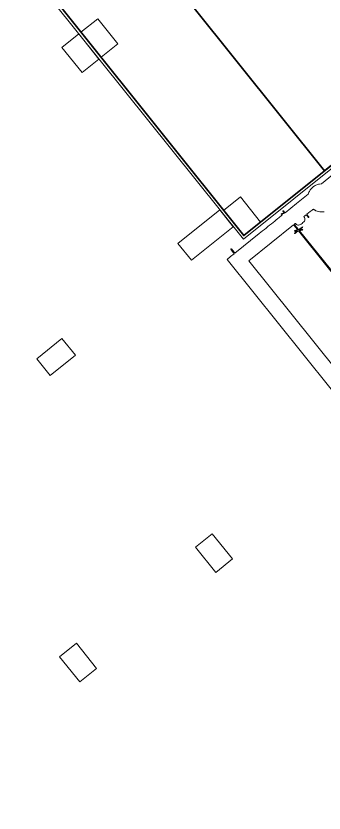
# Model space of a CAD drawing. Header units: metres. Extents: x 7511766 to 7511973, y 4692310 to 4692411.
# Drawn here: x 7511930.28 to 7511936.02, y 4692360.63 to 4692375.47 of the extents above; entities that cross this region are included whole.
import ezdxf

# ---------------------------------------------------------------- set-up
doc = ezdxf.new("R2010")
doc.units = ezdxf.units.M
doc.layers.get('0').update_dxf_attribs({"lineweight": 0})
for name, color, linetype, lineweight, true_color in [('A - Bodrumi -1 Polyline_Pen_No__23', 7, 'Continuous', 0, 0xff6600), ('A - Kati karakteristik polyline_Pen_No__8', 7, 'Continuous', 0, 0xa80f02), ('A - Sutereni Polyline_Pen_No__4', 7, 'Continuous', 0, 0x029e21)]:
    doc.layers.add(name, color=color, linetype=linetype, lineweight=lineweight, true_color=true_color)
for name, color, linetype, lineweight in [('A - Perdhesa Polyine_Pen_No__6', 5, 'Continuous', 0), ('A - Shtyllat_Pen_No__1', 7, 'Continuous', 0), ('ll-cde-shtyllat', 7, 'Continuous', 0)]:
    doc.layers.add(name, color=color, linetype=linetype, lineweight=lineweight)
doc.layers.get('0').freeze()

# ---------------------------------------------------------------- blocks, each defined once
blk = doc.blocks.new('A$C51214811')
for points in [[(1.85, 116.2), (1.85, 105.24), (1.56, 104.71, 0.065452), (1.14, 103.64, 0.062902), (1.02, 102.48, 0.064063), (1.18, 101.35, 0.073024), (1.63, 100.34), (1.85, 100), (1.85, 95.38), (1.85, 90.77), (1.42, 90.77, 0.014068), (1.21, 90.77, 0.058865), (1.09, 90.74, 0.122766), (1.02, 90.7, 0.200296), (1, 90.64, 0.188641), (1.02, 90.59, 0.12648), (1.08, 90.55, 0.063857), (1.2, 90.52, 0.016668), (1.38, 90.52, -0.015671), (1.53, 90.51, -0.02567), (1.65, 90.5, -0.023434), (1.74, 90.48, -0.342127), (1.76, 90.45, -0.111035), (1.75, 90.41, -0.00754), (1.7, 90.31, -0.010506), (1.63, 90.19, -0.007675), (1.55, 90.05, 0.008462), (1.4, 89.79, 0.082221), (1.35, 89.67, 0.306756), (1.38, 89.61, 0.143541), (1.46, 89.59, 0.140065), (1.52, 89.6, 0.048038), (1.59, 89.65, 0.04323), (1.65, 89.73, 0.038085), (1.71, 89.82, -0.767315), (1.79, 89.8, -0.003189), (1.82, 88.42, -0.003051), (1.84, 86.05, -0.000311), (1.84, 80.43), (1.85, 70.81), (0.95, 70.81, 0.003739), (0.42, 70.8, 0.038603), (0.21, 70.78, 0.141275), (0.11, 70.74, 0.263156), (0.08, 70.66, 0.210759), (0.14, 70.58, 0.090295), (0.26, 70.53, 0.03574), (0.49, 70.5, 0.004945), (0.98, 70.49), (1.84, 70.46), (1.86, 69.09), (1.89, 67.72), (129.36, 67.7)], [(443.31, 173.75, -0.000001), (443.33, 190.23, -0.415883)], [(126.08, 72.67), (6.41, 72.67), (6.41, 81.59), (6.41, 90.52), (7.43, 90.52, -0.003108), (7.82, 90.51, -0.00518), (8.15, 90.51, -0.001078), (8.43, 90.5, -0.403284), (8.44, 90.48, -0.118776), (8.44, 90.46, -0.002401), (8.38, 90.35, -0.005535), (8.31, 90.23, -0.003675), (8.23, 90.08, 0.007693), (8.08, 89.8, 0.071345), (8.03, 89.68, 0.277268), (8.06, 89.61, 0.174892), (8.13, 89.59, 0.174943), (8.19, 89.61, 0.032609), (8.26, 89.68, 0.031428), (8.35, 89.78, 0.024173), (8.43, 89.9), (8.61, 90.22), (8.61, 89.65, 0.013289), (8.62, 89.43, 0.023467), (8.64, 89.24, 0.020767), (8.66, 89.11, 0.347374), (8.7, 89.08, 0.362465), (8.73, 89.11, 0.015687), (8.76, 89.28, 0.019442), (8.78, 89.51, 0.009838), (8.78, 89.8), (8.78, 90.52), (61.11, 90.52, -0.000114)], [(98.06, 90.5, -0.000001), (113.4, 90.48, -0.426088)], [(61.28, 90.77, -0.00006), (41.21, 90.77, -0.000101), (24.32, 90.78), (8.97, 90.79, -0.414025), (8.95, 90.8, -0.118776), (8.96, 90.83, -0.002401), (9.01, 90.94, -0.005535), (9.08, 91.06, -0.003675), (9.16, 91.21, 0.021224), (9.38, 91.62, 0.269191), (9.36, 91.79, 0.509183), (9.25, 91.79, 0.024444), (9.01, 91.43), (8.79, 91.07), (8.79, 91.68, 0.012164), (8.78, 91.92, 0.02208), (8.76, 92.12, 0.018882), (8.73, 92.27, 0.351751), (8.7, 92.29, 0.365646), (8.66, 92.26, 0.014491), (8.64, 92.08, 0.018502), (8.62, 91.84, 0.009164), (8.61, 91.53), (8.61, 90.77), (7.51, 90.77), (6.41, 90.77), (6.41, 91, -0.040561), (6.42, 91.13, -0.180759), (6.46, 91.2, -0.145401), (6.54, 91.23, -0.023462), (6.7, 91.24, 0.116545), (7.14, 91.35, 0.131991), (7.45, 91.65, 0.097119), (7.64, 92.14, 0.042288), (7.7, 92.84, 0.034894), (7.66, 93.58, 0.092165), (7.49, 94.09, 0.128781), (7.19, 94.4, 0.106049), (6.76, 94.55), (6.41, 94.6), (6.41, 95.05), (6.41, 95.51), (7.01, 95.51, 0.008455), (7.31, 95.51, 0.044348), (7.48, 95.53, 0.103378), (7.57, 95.57, 0.241448), (7.6, 95.64, 0.241448), (7.57, 95.7, 0.103378), (7.48, 95.74, 0.044348), (7.31, 95.76, 0.008455), (7.01, 95.76), (6.41, 95.76), (6.41, 97.07, -0.00243), (6.42, 97.86, -0.026132), (6.44, 98.18, -0.082684), (6.48, 98.33, -0.289338), (6.56, 98.38, 0.082327), (6.65, 98.4, 0.009465), (6.85, 98.47, 0.011203), (7.08, 98.56, 0.008916), (7.32, 98.67, 0.054982), (8.02, 99.11, 0.04513), (8.67, 99.72, 0.04585), (9.18, 100.42, 0.063026)], [(102.62, 138.06, -0.000001), (113.4, 138.04, -0.0589)], [(156.67, 185.38, -0.000002), (156.68, 191.94, -0.41377)], [(312.55, 88.27, 0.000001), (312.54, 92.14, 0.000001), (312.53, 96.71)]]:
    blk.add_lwpolyline(points, format="xyb")

msp = doc.modelspace()

# ---------------------------------------------------------------- linework, layer by layer
at = {"layer": 'A - Bodrumi -1 Polyline_Pen_No__23', "color": 30, "linetype": 'Continuous', "lineweight": 20, "true_color": 0xff6600}
for points in [[(7511916.21828, 4692401.41575), (7511925.22003, 4692382.99693), (7511934.52264, 4692371.38241), (7511951.63271, 4692385.08666), (7511943.03696, 4692395.81865), (7511943.64698, 4692396.30725), (7511936.34339, 4692411.25141)], [(7511925.199, 4692382.93104), (7511882.02661, 4692361.83233), (7511884.61729, 4692356.53126), (7511905.14689, 4692366.56426), (7511917.56903, 4692341.14686), (7511924.1165, 4692344.3467), (7511924.64837, 4692343.68436), (7511944.01582, 4692359.28762), (7511943.58816, 4692359.82319), (7511945.54327, 4692361.39367), (7511936.39386, 4692372.81692), (7511934.51501, 4692371.31205)], [(7511931.82507, 4692374.66697), (7511931.51286, 4692374.41691), (7511931.13777, 4692374.88521), (7511931.44998, 4692375.13527)], [(7511934.07703, 4692371.8583), (7511934.32709, 4692371.54609), (7511933.54658, 4692370.92095), (7511933.29653, 4692371.23315)], [(7511931.13764, 4692369.46505), (7511931.3877, 4692369.15285), (7511930.9194, 4692368.77776), (7511930.66934, 4692369.08996)], [(7511934.3133, 4692365.36328), (7511934.00185, 4692365.11228), (7511933.62536, 4692365.57946), (7511933.9368, 4692365.83045)], [(7511931.78278, 4692363.32393), (7511931.47133, 4692363.07293), (7511931.09483, 4692363.5401), (7511931.40628, 4692363.7911)]]:
    msp.add_lwpolyline(points, close=True, dxfattribs=at)
at = {"layer": 'A - Kati karakteristik polyline_Pen_No__8', "color": 14, "linetype": 'Continuous', "lineweight": 35, "true_color": 0xa80f02}
msp.add_lwpolyline([(7511925.22003, 4692382.99693), (7511926.9895, 4692383.86172), (7511936.02254, 4692372.58375), (7511950.46195, 4692384.14894), (7511944.08546, 4692392.11013), (7511944.47572, 4692392.4227), (7511942.937, 4692394.34382), (7511935.65436, 4692409.24511), (7511916.87692, 4692400.06809)], close=True, dxfattribs=at)
at = {"layer": 'A - Perdhesa Polyine_Pen_No__6', "color": 5, "linetype": 'Continuous', "lineweight": 35}
msp.add_lwpolyline([(7511916.87692, 4692400.06809), (7511925.22003, 4692382.99693), (7511934.52264, 4692371.38241), (7511950.46195, 4692384.14894), (7511941.55362, 4692395.27119), (7511942.2221, 4692395.8066), (7511935.65436, 4692409.24511)], close=True, dxfattribs=at)
at = {"layer": 'A - Shtyllat_Pen_No__1', "color": 7, "linetype": 'Continuous', "lineweight": 13, "flags": 128}
for points in [[(7511932.17798, 4692374.94963), (7511931.80289, 4692375.41794), (7511931.49069, 4692375.16788), (7511931.86577, 4692374.69957)], [(7511934.83484, 4692371.63247), (7511934.45976, 4692372.10078), (7511934.14755, 4692371.85072), (7511934.52264, 4692371.38241)]]:
    msp.add_lwpolyline(points, close=True, dxfattribs=at)
at = {"layer": 'A - Sutereni Polyline_Pen_No__4', "color": 104, "linetype": 'Continuous', "lineweight": 20, "true_color": 0x029e21}
msp.add_lwpolyline([(7511916.87692, 4692400.06809), (7511925.22003, 4692382.99693), (7511934.52264, 4692371.38241), (7511950.46195, 4692384.14894), (7511941.55362, 4692395.27119), (7511942.2221, 4692395.8066), (7511935.65436, 4692409.24511)], close=True, dxfattribs=at)

# ---------------------------------------------------------------- block references
at = {"layer": 'll-cde-shtyllat', "xscale": 0.05993101123899882, "yscale": 0.05993101123899882, "zscale": 0.05993101123899882, "rotation": 308.7325131062978}
msp.add_blockref('A$C51214811', (7511930.97796, 4692368.48715), dxfattribs=at)

doc.saveas('drawing.dxf')
